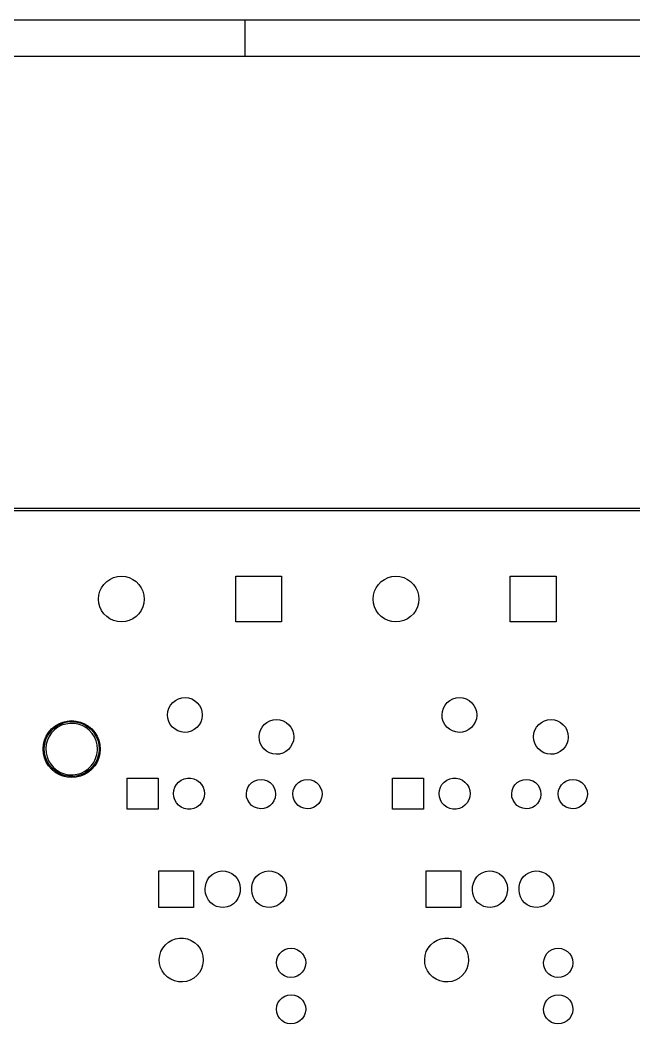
# Model space of a CAD drawing. Extents: x 10 to 287, y -200 to -10.
# Drawn here: x 47.7 to 81.2, y -64.9 to -10 of the extents above; entities that cross this region are included whole.
import ezdxf

# ---------------------------------------------------------------- set-up
doc = ezdxf.new("R2010")
doc.units = 0
doc.layers.add('BLACK', color=7, linetype='CONTINUOUS')

msp = doc.modelspace()

# ---------------------------------------------------------------- linework, layer by layer
at = {"layer": 'BLACK', "linetype": 'CONTINUOUS'}
for p, q in [((287.002, -10), (10, -10)), ((60, -12), (60, -10)), ((285.002, -12), (12, -12)), ((33.4913, -36.6809), (206.846, -36.7288)), ((206.771, -36.8788), (33.5663, -36.8309)), ((52.4254, -40.7078), (52.6039, -40.5828)), ((52.6039, -40.5828), (52.8014, -40.4907)), ((52.8014, -40.4907), (53.0118, -40.4343)), ((53.0118, -40.4343), (53.2289, -40.4153)), ((53.2289, -40.4153), (53.446, -40.4343)), ((53.446, -40.4343), (53.6564, -40.4907)), ((53.6564, -40.4907), (53.8539, -40.5828)), ((53.8539, -40.5828), (54.0324, -40.7078)), ((59.4789, -42.9153), (59.4789, -40.4153)), ((59.4789, -40.4153), (61.9789, -40.4153)), ((61.9789, -40.4153), (61.9789, -42.9153)), ((67.4254, -40.7078), (67.6039, -40.5828)), ((67.6039, -40.5828), (67.8014, -40.4907)), ((67.8014, -40.4907), (68.0118, -40.4343)), ((68.0118, -40.4343), (68.2289, -40.4153)), ((68.2289, -40.4153), (68.446, -40.4343)), ((68.446, -40.4343), (68.6564, -40.4907)), ((68.6564, -40.4907), (68.8539, -40.5828)), ((68.8539, -40.5828), (69.0324, -40.7078)), ((74.4789, -42.9153), (74.4789, -40.4153)), ((74.4789, -40.4153), (76.9789, -40.4153)), ((76.9789, -40.4153), (76.9789, -42.9153)), ((52.0543, -41.2378), (52.1464, -41.0403)), ((52.1464, -41.0403), (52.2713, -40.8619)), ((52.2713, -40.8619), (52.4254, -40.7078)), ((54.0324, -40.7078), (54.1865, -40.8619)), ((54.1865, -40.8619), (54.3114, -41.0403)), ((54.3114, -41.0403), (54.4035, -41.2378)), ((67.0543, -41.2378), (67.1464, -41.0403)), ((67.1464, -41.0403), (67.2713, -40.8619)), ((67.2713, -40.8619), (67.4254, -40.7078)), ((69.0324, -40.7078), (69.1864, -40.8619)), ((69.1864, -40.8619), (69.3114, -41.0403)), ((69.3114, -41.0403), (69.4035, -41.2378)), ((51.9789, -41.6653), (51.9979, -41.4483)), ((51.9979, -41.8824), (51.9789, -41.6653)), ((51.9979, -41.4483), (52.0543, -41.2378)), ((54.4035, -41.2378), (54.4599, -41.4483)), ((54.4599, -41.4483), (54.4789, -41.6653)), ((54.4789, -41.6653), (54.4599, -41.8824)), ((66.9789, -41.6653), (66.9979, -41.4483)), ((66.9979, -41.8824), (66.9789, -41.6653)), ((66.9979, -41.4483), (67.0543, -41.2378)), ((69.4035, -41.2378), (69.4599, -41.4483)), ((69.4599, -41.4483), (69.4789, -41.6653)), ((69.4789, -41.6653), (69.4599, -41.8824)), ((52.0543, -42.0929), (51.9979, -41.8824)), ((52.1464, -42.2903), (52.0543, -42.0929)), ((54.4035, -42.0929), (54.3114, -42.2903)), ((54.4599, -41.8824), (54.4035, -42.0929)), ((67.0543, -42.0929), (66.9979, -41.8824)), ((67.1464, -42.2903), (67.0543, -42.0929)), ((69.4035, -42.0929), (69.3114, -42.2903)), ((69.4599, -41.8824), (69.4035, -42.0929)), ((52.2713, -42.4688), (52.1464, -42.2903)), ((52.4254, -42.6229), (52.2713, -42.4688)), ((52.6039, -42.7479), (52.4254, -42.6229)), ((52.8014, -42.84), (52.6039, -42.7479)), ((53.8539, -42.7479), (53.6564, -42.84)), ((54.0324, -42.6229), (53.8539, -42.7479)), ((54.1865, -42.4688), (54.0324, -42.6229)), ((54.3114, -42.2903), (54.1865, -42.4688)), ((67.2713, -42.4688), (67.1464, -42.2903)), ((67.4254, -42.6229), (67.2713, -42.4688)), ((67.6039, -42.7479), (67.4254, -42.6229)), ((67.8014, -42.84), (67.6039, -42.7479)), ((68.8539, -42.7479), (68.6564, -42.84)), ((69.0324, -42.6229), (68.8539, -42.7479)), ((69.1864, -42.4688), (69.0324, -42.6229)), ((69.3114, -42.2903), (69.1864, -42.4688)), ((53.0118, -42.8964), (52.8014, -42.84)), ((53.2289, -42.9153), (53.0118, -42.8964)), ((53.446, -42.8964), (53.2289, -42.9153)), ((53.6564, -42.84), (53.446, -42.8964)), ((61.9789, -42.9153), (59.4789, -42.9153)), ((68.0118, -42.8964), (67.8014, -42.84)), ((68.2289, -42.9153), (68.0118, -42.8964)), ((68.446, -42.8964), (68.2289, -42.9153)), ((68.6564, -42.84), (68.446, -42.8964)), ((76.9789, -42.9153), (74.4789, -42.9153)), ((56.0353, -47.3213), (56.1798, -47.2051)), ((56.1798, -47.2051), (56.3441, -47.1192)), ((56.3441, -47.1192), (56.522, -47.0668)), ((56.522, -47.0668), (56.7066, -47.05)), ((56.7066, -47.05), (56.891, -47.0694)), ((56.891, -47.0694), (57.0681, -47.1242)), ((57.0681, -47.1242), (57.2312, -47.2124)), ((71.0353, -47.3213), (71.1798, -47.2051)), ((71.1798, -47.2051), (71.3441, -47.1192)), ((71.3441, -47.1192), (71.522, -47.0668)), ((71.522, -47.0668), (71.7066, -47.05)), ((71.7066, -47.05), (71.891, -47.0694)), ((71.891, -47.0694), (72.0681, -47.1242)), ((72.0681, -47.1242), (72.2312, -47.2124)), ((55.7708, -47.8025), (55.8268, -47.6258)), ((55.8268, -47.6258), (55.9161, -47.4633)), ((55.9161, -47.4633), (56.0353, -47.3213)), ((57.2312, -47.2124), (57.3741, -47.3306)), ((57.3741, -47.3306), (57.4913, -47.4743)), ((57.4913, -47.4743), (57.5783, -47.638)), ((57.5783, -47.638), (57.6319, -47.8155)), ((70.7708, -47.8025), (70.8268, -47.6258)), ((70.8268, -47.6258), (70.9161, -47.4633)), ((70.9161, -47.4633), (71.0353, -47.3213)), ((72.2312, -47.2124), (72.3741, -47.3306)), ((72.3741, -47.3306), (72.4913, -47.4743)), ((72.4913, -47.4743), (72.5783, -47.638)), ((72.5783, -47.638), (72.6319, -47.8155)), ((55.7501, -47.9867), (55.7708, -47.8025)), ((55.7656, -48.1715), (55.7501, -47.9867)), ((55.8167, -48.3497), (55.7656, -48.1715)), ((57.6264, -48.2105), (57.5679, -48.3864)), ((57.6496, -48.0265), (57.6264, -48.2105)), ((57.6319, -47.8155), (57.65, -48)), ((57.65, -48), (57.6496, -48.0265)), ((61.3441, -48.3192), (61.522, -48.2668)), ((61.522, -48.2668), (61.7066, -48.25)), ((61.7066, -48.25), (61.891, -48.2694)), ((61.891, -48.2694), (62.0681, -48.3242)), ((70.7501, -47.9867), (70.7708, -47.8025)), ((70.7656, -48.1715), (70.7501, -47.9867)), ((70.8167, -48.3497), (70.7656, -48.1715)), ((72.6264, -48.2105), (72.5679, -48.3864)), ((72.6496, -48.0265), (72.6264, -48.2105)), ((72.6319, -47.8155), (72.65, -48)), ((72.65, -48), (72.6496, -48.0265)), ((76.3441, -48.3192), (76.522, -48.2668)), ((76.522, -48.2668), (76.7066, -48.25)), ((76.7066, -48.25), (76.891, -48.2694)), ((76.891, -48.2694), (77.0681, -48.3242)), ((49.2508, -48.952), (49.4093, -48.7665)), ((49.349, -48.9177), (49.5188, -48.74)), ((49.4093, -48.7665), (49.5949, -48.608)), ((49.5729, -48.8118), (49.4132, -48.9788)), ((49.5188, -48.74), (49.7154, -48.5924)), ((49.7576, -48.6731), (49.5729, -48.8118)), ((49.5949, -48.608), (49.8029, -48.4805)), ((49.7154, -48.5924), (49.9335, -48.4789)), ((49.9625, -48.5664), (49.7576, -48.6731)), ((49.8029, -48.4805), (50.0283, -48.3871)), ((49.9335, -48.4789), (50.1671, -48.4025)), ((50.1821, -48.4946), (49.9625, -48.5664)), ((50.0283, -48.3871), (50.2656, -48.3302)), ((50.1671, -48.4025), (50.4101, -48.3654)), ((50.4105, -48.4597), (50.1821, -48.4946)), ((50.2656, -48.3302), (50.5089, -48.311)), ((50.4101, -48.3654), (50.6559, -48.3684)), ((50.6415, -48.4625), (50.4105, -48.4597)), ((50.5089, -48.311), (50.7521, -48.3302)), ((50.869, -48.503), (50.6415, -48.4625)), ((50.6559, -48.3684), (50.8979, -48.4115)), ((50.7521, -48.3302), (50.9894, -48.3871)), ((51.0868, -48.5801), (50.869, -48.503)), ((50.8979, -48.4115), (51.1296, -48.4935)), ((50.9894, -48.3871), (51.2148, -48.4805)), ((51.289, -48.6918), (51.0868, -48.5801)), ((51.1296, -48.4935), (51.3448, -48.6123)), ((51.2148, -48.4805), (51.4229, -48.608)), ((51.4704, -48.835), (51.289, -48.6918)), ((51.3448, -48.6123), (51.5377, -48.7647)), ((51.4229, -48.608), (51.6084, -48.7665)), ((51.6258, -49.0059), (51.4704, -48.835)), ((51.5377, -48.7647), (51.7032, -48.9465)), ((51.6084, -48.7665), (51.7669, -48.952)), ((55.9015, -48.5146), (55.8167, -48.3497)), ((56.0166, -48.6599), (55.9015, -48.5146)), ((56.1578, -48.7801), (56.0166, -48.6599)), ((56.3197, -48.8705), (56.1578, -48.7801)), ((57.209, -48.8021), (57.0435, -48.8857)), ((57.3551, -48.688), (57.209, -48.8021)), ((57.4763, -48.5476), (57.3551, -48.688)), ((57.5679, -48.3864), (57.4763, -48.5476)), ((60.7708, -49.0025), (60.8268, -48.8258)), ((60.8268, -48.8258), (60.9161, -48.6633)), ((60.9161, -48.6633), (61.0353, -48.5213)), ((61.0353, -48.5213), (61.1798, -48.4051)), ((61.1798, -48.4051), (61.3441, -48.3192)), ((62.0681, -48.3242), (62.2312, -48.4124)), ((62.2312, -48.4124), (62.3741, -48.5306)), ((62.3741, -48.5306), (62.4913, -48.6743)), ((62.4913, -48.6743), (62.5783, -48.838)), ((62.5783, -48.838), (62.6319, -49.0155)), ((70.9015, -48.5146), (70.8167, -48.3497)), ((71.0166, -48.6599), (70.9015, -48.5146)), ((71.1578, -48.7801), (71.0166, -48.6599)), ((71.3197, -48.8705), (71.1578, -48.7801)), ((72.209, -48.8021), (72.0435, -48.8857)), ((72.3551, -48.688), (72.209, -48.8021)), ((72.4763, -48.5476), (72.3551, -48.688)), ((72.5679, -48.3864), (72.4763, -48.5476)), ((75.7708, -49.0025), (75.8268, -48.8258)), ((75.8268, -48.8258), (75.9161, -48.6633)), ((75.9161, -48.6633), (76.0353, -48.5213)), ((76.0353, -48.5213), (76.1798, -48.4051)), ((76.1798, -48.4051), (76.3441, -48.3192)), ((77.0681, -48.3242), (77.2312, -48.4124)), ((77.2312, -48.4124), (77.3741, -48.5306)), ((77.3741, -48.5306), (77.4913, -48.6743)), ((77.4913, -48.6743), (77.5783, -48.838)), ((77.5783, -48.838), (77.6319, -49.0155)), ((48.973, -49.6228), (49.03, -49.3855)), ((49.03, -49.3855), (49.1234, -49.1601)), ((49.0413, -49.5806), (49.107, -49.3438)), ((49.107, -49.3438), (49.2105, -49.1208)), ((49.1234, -49.1601), (49.2508, -48.952)), ((49.1858, -49.3792), (49.124, -49.6019)), ((49.283, -49.1697), (49.1858, -49.3792)), ((49.2105, -49.1208), (49.349, -48.9177)), ((49.4132, -48.9788), (49.283, -49.1697)), ((51.7513, -49.1998), (51.6258, -49.0059)), ((51.7032, -48.9465), (51.8367, -49.1529)), ((51.8435, -49.4117), (51.7513, -49.1998)), ((51.7669, -48.952), (51.8944, -49.1601)), ((51.8367, -49.1529), (51.9347, -49.3783)), ((51.8944, -49.1601), (51.9878, -49.3855)), ((51.9347, -49.3783), (51.9946, -49.6167)), ((51.9878, -49.3855), (52.0447, -49.6228)), ((56.496, -48.9278), (56.3197, -48.8705)), ((56.6801, -48.9498), (56.496, -48.9278)), ((56.865, -48.9356), (56.6801, -48.9498)), ((57.0435, -48.8857), (56.865, -48.9356)), ((60.7501, -49.1867), (60.7708, -49.0025)), ((60.7656, -49.3715), (60.7501, -49.1867)), ((60.8167, -49.5497), (60.7656, -49.3715)), ((62.6496, -49.2265), (62.6264, -49.4105)), ((62.6319, -49.0155), (62.65, -49.2)), ((62.65, -49.2), (62.6496, -49.2265)), ((71.496, -48.9278), (71.3197, -48.8705)), ((71.6801, -48.9498), (71.496, -48.9278)), ((71.865, -48.9356), (71.6801, -48.9498)), ((72.0435, -48.8857), (71.865, -48.9356)), ((75.7501, -49.1867), (75.7708, -49.0025)), ((75.7656, -49.3715), (75.7501, -49.1867)), ((75.8167, -49.5497), (75.7656, -49.3715)), ((77.6496, -49.2265), (77.6264, -49.4105)), ((77.6319, -49.0155), (77.65, -49.2)), ((77.65, -49.2), (77.6496, -49.2265)), ((48.9539, -49.866), (48.9566, -49.8316)), ((48.973, -50.1093), (48.9539, -49.866)), ((48.9566, -49.8316), (48.973, -49.6228)), ((49.0152, -49.8251), (49.0413, -49.5806)), ((49.0293, -50.0705), (49.0152, -49.8251)), ((49.124, -49.6019), (49.0995, -49.8316)), ((49.0995, -49.8316), (49.1128, -50.0623)), ((51.8997, -49.6358), (51.8435, -49.4117)), ((51.8868, -50.164), (51.917, -49.9349)), ((51.9187, -49.866), (51.8997, -49.6358)), ((51.917, -49.9349), (51.9187, -49.866)), ((52.0129, -49.935), (51.9809, -50.1787)), ((51.9946, -49.6167), (52.0147, -49.8617)), ((52.0147, -49.8617), (52.0129, -49.935)), ((52.0447, -49.6228), (52.0639, -49.866)), ((52.0639, -49.866), (52.0447, -50.1093)), ((60.9015, -49.7146), (60.8167, -49.5497)), ((61.0166, -49.8599), (60.9015, -49.7146)), ((61.1578, -49.9801), (61.0166, -49.8599)), ((62.3551, -49.888), (62.209, -50.0021)), ((62.4763, -49.7476), (62.3551, -49.888)), ((62.5679, -49.5864), (62.4763, -49.7476)), ((62.6264, -49.4105), (62.5679, -49.5864)), ((75.9015, -49.7146), (75.8167, -49.5497)), ((76.0166, -49.8599), (75.9015, -49.7146)), ((76.1578, -49.9801), (76.0166, -49.8599)), ((77.3551, -49.888), (77.209, -50.0021)), ((77.4763, -49.7476), (77.3551, -49.888)), ((77.5679, -49.5864), (77.4763, -49.7476)), ((77.6264, -49.4105), (77.5679, -49.5864)), ((49.03, -50.3466), (48.973, -50.1093)), ((49.0834, -50.3103), (49.0293, -50.0705)), ((49.1234, -50.572), (49.03, -50.3466)), ((49.1758, -50.538), (49.0834, -50.3103)), ((49.1128, -50.0623), (49.1636, -50.2876)), ((49.1636, -50.2876), (49.2505, -50.5017)), ((49.2505, -50.5017), (49.3712, -50.6987)), ((51.7173, -50.5922), (51.8197, -50.385)), ((51.9094, -50.4139), (51.8005, -50.6343)), ((51.8197, -50.385), (51.8868, -50.164)), ((51.9878, -50.3466), (51.8944, -50.572)), ((51.9809, -50.1787), (51.9094, -50.4139)), ((52.0447, -50.1093), (51.9878, -50.3466)), ((61.3197, -50.0705), (61.1578, -49.9801)), ((61.496, -50.1278), (61.3197, -50.0705)), ((61.6801, -50.1498), (61.496, -50.1278)), ((61.865, -50.1356), (61.6801, -50.1498)), ((62.0435, -50.0857), (61.865, -50.1356)), ((62.209, -50.0021), (62.0435, -50.0857)), ((76.3197, -50.0705), (76.1578, -49.9801)), ((76.496, -50.1278), (76.3197, -50.0705)), ((76.6801, -50.1498), (76.496, -50.1278)), ((76.865, -50.1356), (76.6801, -50.1498)), ((77.0435, -50.0857), (76.865, -50.1356)), ((77.209, -50.0021), (77.0435, -50.0857)), ((49.2508, -50.78), (49.1234, -50.572)), ((49.3043, -50.7476), (49.1758, -50.538)), ((49.4093, -50.9656), (49.2508, -50.78)), ((49.4652, -50.9334), (49.3043, -50.7476)), ((49.3712, -50.6987), (49.5225, -50.8733)), ((49.5949, -51.1241), (49.4093, -50.9656)), ((49.6544, -51.0904), (49.4652, -50.9334)), ((49.5225, -50.8733), (49.7002, -51.0209)), ((49.7002, -51.0209), (49.8997, -51.1375)), ((51.2308, -51.077), (51.4188, -50.9429)), ((51.4829, -51.0074), (51.2828, -51.1501)), ((51.4188, -50.9429), (51.5825, -50.7798)), ((51.6084, -50.9656), (51.4229, -51.1241)), ((51.657, -50.8339), (51.4829, -51.0074)), ((51.5825, -50.7798), (51.7173, -50.5922)), ((51.7669, -50.78), (51.6084, -50.9656)), ((51.8005, -50.6343), (51.657, -50.8339)), ((51.8944, -50.572), (51.7669, -50.78)), ((49.8029, -51.2516), (49.5949, -51.1241)), ((49.8666, -51.2145), (49.6544, -51.0904)), ((50.0283, -51.3449), (49.8029, -51.2516)), ((50.0962, -51.3021), (49.8666, -51.2145)), ((49.8997, -51.1375), (50.1155, -51.2199)), ((50.2656, -51.4019), (50.0283, -51.3449)), ((50.3371, -51.3512), (50.0962, -51.3021)), ((50.1155, -51.2199), (50.3419, -51.2659)), ((50.5089, -51.421), (50.2656, -51.4019)), ((50.5828, -51.3602), (50.3371, -51.3512)), ((50.3419, -51.2659), (50.5728, -51.2744)), ((50.7521, -51.4019), (50.5089, -51.421)), ((50.5728, -51.2744), (50.802, -51.245)), ((50.8266, -51.3289), (50.5828, -51.3602)), ((50.9894, -51.3449), (50.7521, -51.4019)), ((50.802, -51.245), (51.0233, -51.1787)), ((51.062, -51.2583), (50.8266, -51.3289)), ((51.2148, -51.2516), (50.9894, -51.3449)), ((51.0233, -51.1787), (51.2308, -51.077)), ((51.2828, -51.1501), (51.062, -51.2583)), ((51.4229, -51.1241), (51.2148, -51.2516)), ((53.5357, -53.15), (53.5357, -51.45)), ((53.5357, -51.45), (55.2357, -51.45)), ((55.2357, -51.45), (55.2357, -53.15)), ((56.3569, -51.6683), (56.5007, -51.5639)), ((56.5007, -51.5639), (56.663, -51.4916)), ((56.663, -51.4916), (56.8368, -51.4547)), ((56.8368, -51.4547), (57.0145, -51.4547)), ((57.0145, -51.4547), (57.1884, -51.4916)), ((57.1884, -51.4916), (57.3507, -51.5639)), ((57.3507, -51.5639), (57.4945, -51.6683)), ((60.3625, -51.6946), (60.5144, -51.6011)), ((60.5144, -51.6011), (60.6832, -51.5437)), ((60.6832, -51.5437), (60.8606, -51.525)), ((60.8606, -51.525), (61.0377, -51.5461)), ((61.0377, -51.5461), (61.2057, -51.606)), ((62.9025, -51.6946), (63.0544, -51.6011)), ((63.0544, -51.6011), (63.2232, -51.5437)), ((63.2232, -51.5437), (63.4006, -51.525)), ((63.4006, -51.525), (63.5777, -51.5461)), ((63.5777, -51.5461), (63.7457, -51.606)), ((68.0439, -53.15), (68.0439, -51.45)), ((68.0439, -51.45), (69.7439, -51.45)), ((69.7439, -51.45), (69.7439, -53.15)), ((70.8651, -51.6683), (71.0089, -51.5639)), ((71.0089, -51.5639), (71.1712, -51.4916)), ((71.1712, -51.4916), (71.345, -51.4547)), ((71.345, -51.4547), (71.5227, -51.4547)), ((71.5227, -51.4547), (71.6965, -51.4916)), ((71.6965, -51.4916), (71.8589, -51.5639)), ((71.8589, -51.5639), (72.0026, -51.6683)), ((74.8625, -51.6946), (75.0144, -51.6011)), ((75.0144, -51.6011), (75.1832, -51.5437)), ((75.1832, -51.5437), (75.3606, -51.525)), ((75.3606, -51.525), (75.5377, -51.5461)), ((75.5377, -51.5461), (75.7057, -51.606)), ((77.4025, -51.6946), (77.5544, -51.6011)), ((77.5544, -51.6011), (77.7232, -51.5437)), ((77.7232, -51.5437), (77.9006, -51.525)), ((77.9006, -51.525), (78.0777, -51.5461)), ((78.0777, -51.5461), (78.2457, -51.606)), ((56.0757, -52.3), (56.0943, -52.1233)), ((56.0943, -52.1233), (56.1492, -51.9543)), ((56.1492, -51.9543), (56.238, -51.8004)), ((56.238, -51.8004), (56.3569, -51.6683)), ((57.4945, -51.6683), (57.6134, -51.8004)), ((57.6134, -51.8004), (57.7022, -51.9543)), ((57.7022, -51.9543), (57.7571, -52.1233)), ((57.7571, -52.1233), (57.7757, -52.3)), ((60.0551, -52.3138), (60.0774, -52.1369)), ((60.0774, -52.1369), (60.1384, -51.9693)), ((60.1384, -51.9693), (60.235, -51.8194)), ((60.235, -51.8194), (60.3625, -51.6946)), ((61.2057, -51.606), (61.3563, -51.7015)), ((61.3563, -51.7015), (61.482, -51.8281)), ((61.482, -51.8281), (61.5765, -51.9793)), ((61.5765, -51.9793), (61.6351, -52.1478)), ((61.6351, -52.1478), (61.655, -52.325)), ((62.5951, -52.3138), (62.6174, -52.1369)), ((62.6174, -52.1369), (62.6784, -51.9693)), ((62.6784, -51.9693), (62.775, -51.8194)), ((62.775, -51.8194), (62.9025, -51.6946)), ((63.7457, -51.606), (63.8963, -51.7015)), ((63.8963, -51.7015), (64.022, -51.8281)), ((64.022, -51.8281), (64.1165, -51.9793)), ((64.1165, -51.9793), (64.1751, -52.1478)), ((64.1751, -52.1478), (64.195, -52.325)), ((70.5839, -52.3), (70.6024, -52.1233)), ((70.6024, -52.1233), (70.6574, -51.9543)), ((70.6574, -51.9543), (70.7462, -51.8004)), ((70.7462, -51.8004), (70.8651, -51.6683)), ((72.0026, -51.6683), (72.1215, -51.8004)), ((72.1215, -51.8004), (72.2104, -51.9543)), ((72.2104, -51.9543), (72.2653, -52.1233)), ((72.2653, -52.1233), (72.2839, -52.3)), ((74.5551, -52.3138), (74.5774, -52.1369)), ((74.5774, -52.1369), (74.6384, -51.9693)), ((74.6384, -51.9693), (74.735, -51.8194)), ((74.735, -51.8194), (74.8625, -51.6946)), ((75.7057, -51.606), (75.8563, -51.7015)), ((75.8563, -51.7015), (75.982, -51.8281)), ((75.982, -51.8281), (76.0765, -51.9793)), ((76.0765, -51.9793), (76.1351, -52.1478)), ((76.1351, -52.1478), (76.155, -52.325)), ((77.0951, -52.3138), (77.1174, -52.1369)), ((77.1174, -52.1369), (77.1784, -51.9693)), ((77.1784, -51.9693), (77.275, -51.8194)), ((77.275, -51.8194), (77.4025, -51.6946)), ((78.2457, -51.606), (78.3963, -51.7015)), ((78.3963, -51.7015), (78.522, -51.8281)), ((78.522, -51.8281), (78.6165, -51.9793)), ((78.6165, -51.9793), (78.6751, -52.1478)), ((78.6751, -52.1478), (78.695, -52.325)), ((56.0943, -52.4767), (56.0757, -52.3)), ((56.1492, -52.6457), (56.0943, -52.4767)), ((56.238, -52.7996), (56.1492, -52.6457)), ((57.7022, -52.6457), (57.6134, -52.7996)), ((57.7571, -52.4767), (57.7022, -52.6457)), ((57.7757, -52.3), (57.7571, -52.4767)), ((60.0725, -52.4913), (60.0551, -52.3138)), ((60.1288, -52.6606), (60.0725, -52.4913)), ((60.2212, -52.8131), (60.1288, -52.6606)), ((61.5665, -52.6907), (61.4678, -52.8392)), ((61.6299, -52.524), (61.5665, -52.6907)), ((61.6547, -52.3473), (61.6299, -52.524)), ((61.655, -52.325), (61.6547, -52.3473)), ((62.6125, -52.4913), (62.5951, -52.3138)), ((62.6688, -52.6606), (62.6125, -52.4913)), ((62.7612, -52.8131), (62.6688, -52.6606)), ((64.1065, -52.6907), (64.0078, -52.8392)), ((64.1699, -52.524), (64.1065, -52.6907)), ((64.1947, -52.3473), (64.1699, -52.524)), ((64.195, -52.325), (64.1947, -52.3473)), ((70.6024, -52.4767), (70.5839, -52.3)), ((70.6574, -52.6457), (70.6024, -52.4767)), ((70.7462, -52.7996), (70.6574, -52.6457)), ((72.2104, -52.6457), (72.1215, -52.7996)), ((72.2653, -52.4767), (72.2104, -52.6457)), ((72.2839, -52.3), (72.2653, -52.4767)), ((74.5725, -52.4913), (74.5551, -52.3138)), ((74.6288, -52.6606), (74.5725, -52.4913)), ((74.7212, -52.8131), (74.6288, -52.6606)), ((76.0665, -52.6907), (75.9678, -52.8392)), ((76.1299, -52.524), (76.0665, -52.6907)), ((76.1547, -52.3473), (76.1299, -52.524)), ((76.155, -52.325), (76.1547, -52.3473)), ((77.1125, -52.4913), (77.0951, -52.3138)), ((77.1688, -52.6606), (77.1125, -52.4913)), ((77.2612, -52.8131), (77.1688, -52.6606)), ((78.6065, -52.6907), (78.5078, -52.8392)), ((78.6699, -52.524), (78.6065, -52.6907)), ((78.6947, -52.3473), (78.6699, -52.524)), ((78.695, -52.325), (78.6947, -52.3473)), ((55.2357, -53.15), (53.5357, -53.15)), ((56.3569, -52.9317), (56.238, -52.7996)), ((56.5007, -53.0361), (56.3569, -52.9317)), ((56.663, -53.1084), (56.5007, -53.0361)), ((56.8368, -53.1453), (56.663, -53.1084)), ((57.0145, -53.1453), (56.8368, -53.1453)), ((57.1884, -53.1084), (57.0145, -53.1453)), ((57.3507, -53.0361), (57.1884, -53.1084)), ((57.4945, -52.9317), (57.3507, -53.0361)), ((57.6134, -52.7996), (57.4945, -52.9317)), ((60.3451, -52.9414), (60.2212, -52.8131)), ((60.4943, -53.0391), (60.3451, -52.9414)), ((60.6615, -53.1012), (60.4943, -53.0391)), ((60.8382, -53.1248), (60.6615, -53.1012)), ((61.0159, -53.1087), (60.8382, -53.1248)), ((61.1855, -53.0535), (61.0159, -53.1087)), ((61.3387, -52.9622), (61.1855, -53.0535)), ((61.4678, -52.8392), (61.3387, -52.9622)), ((62.8851, -52.9414), (62.7612, -52.8131)), ((63.0343, -53.0391), (62.8851, -52.9414)), ((63.2015, -53.1012), (63.0343, -53.0391)), ((63.3782, -53.1248), (63.2015, -53.1012)), ((63.5559, -53.1087), (63.3782, -53.1248)), ((63.7255, -53.0535), (63.5559, -53.1087)), ((63.8787, -52.9622), (63.7255, -53.0535)), ((64.0078, -52.8392), (63.8787, -52.9622)), ((69.7439, -53.15), (68.0439, -53.15)), ((70.8651, -52.9317), (70.7462, -52.7996)), ((71.0089, -53.0361), (70.8651, -52.9317)), ((71.1712, -53.1084), (71.0089, -53.0361)), ((71.345, -53.1453), (71.1712, -53.1084)), ((71.5227, -53.1453), (71.345, -53.1453)), ((71.6965, -53.1084), (71.5227, -53.1453)), ((71.8589, -53.0361), (71.6965, -53.1084)), ((72.0026, -52.9317), (71.8589, -53.0361)), ((72.1215, -52.7996), (72.0026, -52.9317)), ((74.8451, -52.9414), (74.7212, -52.8131)), ((74.9943, -53.0391), (74.8451, -52.9414)), ((75.1615, -53.1012), (74.9943, -53.0391)), ((75.3382, -53.1248), (75.1615, -53.1012)), ((75.5159, -53.1087), (75.3382, -53.1248)), ((75.6855, -53.0535), (75.5159, -53.1087)), ((75.8387, -52.9622), (75.6855, -53.0535)), ((75.9678, -52.8392), (75.8387, -52.9622)), ((77.3851, -52.9414), (77.2612, -52.8131)), ((77.5343, -53.0391), (77.3851, -52.9414)), ((77.7015, -53.1012), (77.5343, -53.0391)), ((77.8782, -53.1248), (77.7015, -53.1012)), ((78.0559, -53.1087), (77.8782, -53.1248)), ((78.2255, -53.0535), (78.0559, -53.1087)), ((78.3787, -52.9622), (78.2255, -53.0535)), ((78.5078, -52.8392), (78.3787, -52.9622)), ((55.2714, -58.5296), (55.2714, -56.5296)), ((55.2714, -56.5296), (57.1764, -56.5296)), ((57.1764, -56.5296), (57.1764, -58.5296)), ((58.527, -56.5595), (58.7173, -56.5307)), ((58.7173, -56.5307), (58.9096, -56.5408)), ((58.9096, -56.5408), (59.0959, -56.5893)), ((61.067, -56.5595), (61.2573, -56.5307)), ((61.2573, -56.5307), (61.4496, -56.5408)), ((61.4496, -56.5408), (61.6359, -56.5893)), ((69.8764, -58.5296), (69.8764, -56.5296)), ((69.8764, -56.5296), (71.7814, -56.5296)), ((71.7814, -56.5296), (71.7814, -58.5296)), ((73.132, -56.5595), (73.3223, -56.5307)), ((73.3223, -56.5307), (73.5146, -56.5408)), ((73.5146, -56.5408), (73.7009, -56.5893)), ((75.672, -56.5595), (75.8623, -56.5307)), ((75.8623, -56.5307), (76.0546, -56.5408)), ((76.0546, -56.5408), (76.2409, -56.5893)), ((57.856, -57.1941), (57.9324, -57.0174)), ((57.9324, -57.0174), (58.0428, -56.8597)), ((58.0428, -56.8597), (58.1827, -56.7274)), ((58.1827, -56.7274), (58.3463, -56.626)), ((58.3463, -56.626), (58.527, -56.5595)), ((59.0959, -56.5893), (59.2686, -56.6743)), ((59.2686, -56.6743), (59.4207, -56.7923)), ((59.4207, -56.7923), (59.546, -56.9385)), ((59.546, -56.9385), (59.6393, -57.1069)), ((60.396, -57.1941), (60.4724, -57.0174)), ((60.4724, -57.0174), (60.5828, -56.8597)), ((60.5828, -56.8597), (60.7227, -56.7274)), ((60.7227, -56.7274), (60.8863, -56.626)), ((60.8863, -56.626), (61.067, -56.5595)), ((61.6359, -56.5893), (61.8086, -56.6743)), ((61.8086, -56.6743), (61.9607, -56.7923)), ((61.9607, -56.7923), (62.086, -56.9385)), ((62.086, -56.9385), (62.1793, -57.1069)), ((72.461, -57.1941), (72.5374, -57.0174)), ((72.5374, -57.0174), (72.6478, -56.8597)), ((72.6478, -56.8597), (72.7877, -56.7274)), ((72.7877, -56.7274), (72.9513, -56.626)), ((72.9513, -56.626), (73.132, -56.5595)), ((73.7009, -56.5893), (73.8736, -56.6743)), ((73.8736, -56.6743), (74.0257, -56.7923)), ((74.0257, -56.7923), (74.151, -56.9385)), ((74.151, -56.9385), (74.2443, -57.1069)), ((75.001, -57.1941), (75.0774, -57.0174)), ((75.0774, -57.0174), (75.1878, -56.8597)), ((75.1878, -56.8597), (75.3277, -56.7274)), ((75.3277, -56.7274), (75.4913, -56.626)), ((75.4913, -56.626), (75.672, -56.5595)), ((76.2409, -56.5893), (76.4136, -56.6743)), ((76.4136, -56.6743), (76.5657, -56.7923)), ((76.5657, -56.7923), (76.691, -56.9385)), ((76.691, -56.9385), (76.7843, -57.1069)), ((57.8114, -57.4821), (57.8166, -57.3825)), ((57.8114, -57.5771), (57.8114, -57.4821)), ((57.8308, -57.7686), (57.8114, -57.5771)), ((57.8166, -57.3825), (57.856, -57.1941)), ((59.6393, -57.1069), (59.6969, -57.2906)), ((59.6969, -57.2906), (59.7164, -57.4821)), ((59.7164, -57.5771), (59.7111, -57.6767)), ((59.7164, -57.4821), (59.7164, -57.5771)), ((60.3514, -57.4821), (60.3566, -57.3825)), ((60.3514, -57.5771), (60.3514, -57.4821)), ((60.3708, -57.7686), (60.3514, -57.5771)), ((60.3566, -57.3825), (60.396, -57.1941)), ((62.1793, -57.1069), (62.2369, -57.2906)), ((62.2369, -57.2906), (62.2564, -57.4821)), ((62.2564, -57.5771), (62.2511, -57.6767)), ((62.2564, -57.4821), (62.2564, -57.5771)), ((72.4164, -57.4821), (72.4216, -57.3825)), ((72.4164, -57.5771), (72.4164, -57.4821)), ((72.4358, -57.7686), (72.4164, -57.5771)), ((72.4216, -57.3825), (72.461, -57.1941)), ((74.2443, -57.1069), (74.3019, -57.2906)), ((74.3019, -57.2906), (74.3214, -57.4821)), ((74.3214, -57.5771), (74.3161, -57.6767)), ((74.3214, -57.4821), (74.3214, -57.5771)), ((74.9564, -57.4821), (74.9616, -57.3825)), ((74.9564, -57.5771), (74.9564, -57.4821)), ((74.9758, -57.7686), (74.9564, -57.5771)), ((74.9616, -57.3825), (75.001, -57.1941)), ((76.7843, -57.1069), (76.8419, -57.2906)), ((76.8419, -57.2906), (76.8614, -57.4821)), ((76.8614, -57.5771), (76.8561, -57.6767)), ((76.8614, -57.4821), (76.8614, -57.5771)), ((57.8884, -57.9523), (57.8308, -57.7686)), ((57.9817, -58.1207), (57.8884, -57.9523)), ((58.107, -58.2669), (57.9817, -58.1207)), ((59.5953, -58.0418), (59.4849, -58.1995)), ((59.6718, -57.8651), (59.5953, -58.0418)), ((59.7111, -57.6767), (59.6718, -57.8651)), ((60.4284, -57.9523), (60.3708, -57.7686)), ((60.5217, -58.1207), (60.4284, -57.9523)), ((60.647, -58.2669), (60.5217, -58.1207)), ((62.1353, -58.0418), (62.0249, -58.1995)), ((62.2118, -57.8651), (62.1353, -58.0418)), ((62.2511, -57.6767), (62.2118, -57.8651)), ((72.4934, -57.9523), (72.4358, -57.7686)), ((72.5867, -58.1207), (72.4934, -57.9523)), ((72.712, -58.2669), (72.5867, -58.1207)), ((74.2003, -58.0418), (74.0899, -58.1995)), ((74.2768, -57.8651), (74.2003, -58.0418)), ((74.3161, -57.6767), (74.2768, -57.8651)), ((75.0334, -57.9523), (74.9758, -57.7686)), ((75.1267, -58.1207), (75.0334, -57.9523)), ((75.252, -58.2669), (75.1267, -58.1207)), ((76.7403, -58.0418), (76.6299, -58.1995)), ((76.8168, -57.8651), (76.7403, -58.0418)), ((76.8561, -57.6767), (76.8168, -57.8651)), ((57.1764, -58.5296), (55.2714, -58.5296)), ((58.2591, -58.3849), (58.107, -58.2669)), ((58.4319, -58.4699), (58.2591, -58.3849)), ((58.6181, -58.5184), (58.4319, -58.4699)), ((58.8104, -58.5285), (58.6181, -58.5184)), ((59.0007, -58.4997), (58.8104, -58.5285)), ((59.1814, -58.4332), (59.0007, -58.4997)), ((59.345, -58.3318), (59.1814, -58.4332)), ((59.4849, -58.1995), (59.345, -58.3318)), ((60.7991, -58.3849), (60.647, -58.2669)), ((60.9719, -58.4699), (60.7991, -58.3849)), ((61.1581, -58.5184), (60.9719, -58.4699)), ((61.3504, -58.5285), (61.1581, -58.5184)), ((61.5407, -58.4997), (61.3504, -58.5285)), ((61.7214, -58.4332), (61.5407, -58.4997)), ((61.885, -58.3318), (61.7214, -58.4332)), ((62.0249, -58.1995), (61.885, -58.3318)), ((71.7814, -58.5296), (69.8764, -58.5296)), ((72.8641, -58.3849), (72.712, -58.2669)), ((73.0369, -58.4699), (72.8641, -58.3849)), ((73.2231, -58.5184), (73.0369, -58.4699)), ((73.4154, -58.5285), (73.2231, -58.5184)), ((73.6057, -58.4997), (73.4154, -58.5285)), ((73.7864, -58.4332), (73.6057, -58.4997)), ((73.95, -58.3318), (73.7864, -58.4332)), ((74.0899, -58.1995), (73.95, -58.3318)), ((75.4041, -58.3849), (75.252, -58.2669)), ((75.5769, -58.4699), (75.4041, -58.3849)), ((75.7631, -58.5184), (75.5769, -58.4699)), ((75.9554, -58.5285), (75.7631, -58.5184)), ((76.1457, -58.4997), (75.9554, -58.5285)), ((76.3264, -58.4332), (76.1457, -58.4997)), ((76.49, -58.3318), (76.3264, -58.4332)), ((76.6299, -58.1995), (76.49, -58.3318)), ((55.7947, -60.4292), (55.9834, -60.3169)), ((55.9834, -60.3169), (56.1894, -60.2409)), ((56.1894, -60.2409), (56.4058, -60.2037)), ((56.4058, -60.2037), (56.6254, -60.2066)), ((56.6254, -60.2066), (56.8408, -60.2494)), ((56.8408, -60.2494), (57.0448, -60.3308)), ((57.0448, -60.3308), (57.2305, -60.448)), ((70.2947, -60.4292), (70.4834, -60.3169)), ((70.4834, -60.3169), (70.6894, -60.2409)), ((70.6894, -60.2409), (70.9058, -60.2037)), ((70.9058, -60.2037), (71.1254, -60.2066)), ((71.1254, -60.2066), (71.3408, -60.2494)), ((71.3408, -60.2494), (71.5448, -60.3308)), ((71.5448, -60.3308), (71.7305, -60.448)), ((55.3913, -60.9408), (55.4936, -60.7464)), ((55.4936, -60.7464), (55.6296, -60.574)), ((55.6296, -60.574), (55.7947, -60.4292)), ((57.2305, -60.448), (57.3918, -60.597)), ((57.3918, -60.597), (57.5232, -60.773)), ((57.5232, -60.773), (57.6203, -60.97)), ((61.88, -61.0494), (62.0075, -60.9246)), ((62.0075, -60.9246), (62.1594, -60.8311)), ((62.1594, -60.8311), (62.3282, -60.7737)), ((62.3282, -60.7737), (62.5056, -60.755)), ((62.5056, -60.755), (62.6827, -60.7761)), ((62.6827, -60.7761), (62.8507, -60.836)), ((62.8507, -60.836), (63.0013, -60.9315)), ((63.0013, -60.9315), (63.127, -61.0581)), ((69.8913, -60.9408), (69.9936, -60.7464)), ((69.9936, -60.7464), (70.1296, -60.574)), ((70.1296, -60.574), (70.2947, -60.4292)), ((71.7305, -60.448), (71.8918, -60.597)), ((71.8918, -60.597), (72.0232, -60.773)), ((72.0232, -60.773), (72.1203, -60.97)), ((76.48, -61.0494), (76.6075, -60.9246)), ((76.6075, -60.9246), (76.7594, -60.8311)), ((76.7594, -60.8311), (76.9282, -60.7737)), ((76.9282, -60.7737), (77.1056, -60.755)), ((77.1056, -60.755), (77.2827, -60.7761)), ((77.2827, -60.7761), (77.4507, -60.836)), ((77.4507, -60.836), (77.6013, -60.9315)), ((77.6013, -60.9315), (77.727, -61.0581)), ((55.3004, -61.3686), (55.3262, -61.1505)), ((55.3148, -61.5877), (55.3004, -61.3686)), ((55.3262, -61.1505), (55.3913, -60.9408)), ((57.6203, -60.97), (57.6799, -61.1813)), ((57.6984, -61.4628), (57.6668, -61.6801)), ((57.6799, -61.1813), (57.7, -61.4)), ((57.7, -61.4), (57.6984, -61.4628)), ((61.7001, -61.5438), (61.7224, -61.3669)), ((61.7224, -61.3669), (61.7834, -61.1993)), ((61.7834, -61.1993), (61.88, -61.0494)), ((63.127, -61.0581), (63.2215, -61.2093)), ((63.2215, -61.2093), (63.2801, -61.3778)), ((63.2801, -61.3778), (63.3, -61.555)), ((69.8004, -61.3686), (69.8262, -61.1505)), ((69.8148, -61.5877), (69.8004, -61.3686)), ((69.8262, -61.1505), (69.8913, -60.9408)), ((72.1203, -60.97), (72.1799, -61.1813)), ((72.1984, -61.4628), (72.1668, -61.6801)), ((72.1799, -61.1813), (72.2, -61.4)), ((72.2, -61.4), (72.1984, -61.4628)), ((76.3001, -61.5438), (76.3224, -61.3669)), ((76.3224, -61.3669), (76.3834, -61.1993)), ((76.3834, -61.1993), (76.48, -61.0494)), ((77.727, -61.0581), (77.8215, -61.2093)), ((77.8215, -61.2093), (77.8801, -61.3778)), ((77.8801, -61.3778), (77.9, -61.555)), ((55.3688, -61.8006), (55.3148, -61.5877)), ((55.4608, -62), (55.3688, -61.8006)), ((55.5875, -62.1793), (55.4608, -62)), ((57.5963, -61.8881), (57.489, -62.0797)), ((57.6668, -61.6801), (57.5963, -61.8881)), ((61.7175, -61.7213), (61.7001, -61.5438)), ((61.7738, -61.8906), (61.7175, -61.7213)), ((61.8662, -62.0431), (61.7738, -61.8906)), ((63.2115, -61.9207), (63.1128, -62.0692)), ((63.2749, -61.754), (63.2115, -61.9207)), ((63.2997, -61.5773), (63.2749, -61.754)), ((63.3, -61.555), (63.2997, -61.5773)), ((69.8688, -61.8006), (69.8148, -61.5877)), ((69.9608, -62), (69.8688, -61.8006)), ((70.0875, -62.1793), (69.9608, -62)), ((72.0963, -61.8881), (71.989, -62.0797)), ((72.1668, -61.6801), (72.0963, -61.8881)), ((76.3175, -61.7213), (76.3001, -61.5438)), ((76.3738, -61.8906), (76.3175, -61.7213)), ((76.4662, -62.0431), (76.3738, -61.8906)), ((77.8115, -61.9207), (77.7128, -62.0692)), ((77.8749, -61.754), (77.8115, -61.9207)), ((77.8997, -61.5773), (77.8749, -61.754)), ((77.9, -61.555), (77.8997, -61.5773)), ((55.7448, -62.3326), (55.5875, -62.1793)), ((55.9274, -62.4546), (55.7448, -62.3326)), ((56.1292, -62.5413), (55.9274, -62.4546)), ((56.3434, -62.5897), (56.1292, -62.5413)), ((56.7801, -62.5668), (56.5628, -62.5984)), ((56.9881, -62.4963), (56.7801, -62.5668)), ((57.1797, -62.389), (56.9881, -62.4963)), ((57.3485, -62.2485), (57.1797, -62.389)), ((57.489, -62.0797), (57.3485, -62.2485)), ((61.9901, -62.1714), (61.8662, -62.0431)), ((62.1393, -62.2691), (61.9901, -62.1714)), ((62.3065, -62.3312), (62.1393, -62.2691)), ((62.4832, -62.3548), (62.3065, -62.3312)), ((62.6609, -62.3387), (62.4832, -62.3548)), ((62.8305, -62.2835), (62.6609, -62.3387)), ((62.9837, -62.1922), (62.8305, -62.2835)), ((63.1128, -62.0692), (62.9837, -62.1922)), ((70.2448, -62.3326), (70.0875, -62.1793)), ((70.4274, -62.4546), (70.2448, -62.3326)), ((70.6292, -62.5413), (70.4274, -62.4546)), ((70.8434, -62.5897), (70.6292, -62.5413)), ((71.2801, -62.5668), (71.0628, -62.5984)), ((71.4881, -62.4963), (71.2801, -62.5668)), ((71.6797, -62.389), (71.4881, -62.4963)), ((71.8485, -62.2485), (71.6797, -62.389)), ((71.989, -62.0797), (71.8485, -62.2485)), ((76.5901, -62.1714), (76.4662, -62.0431)), ((76.7393, -62.2691), (76.5901, -62.1714)), ((76.9065, -62.3312), (76.7393, -62.2691)), ((77.0832, -62.3548), (76.9065, -62.3312)), ((77.2609, -62.3387), (77.0832, -62.3548)), ((77.4305, -62.2835), (77.2609, -62.3387)), ((77.5837, -62.1922), (77.4305, -62.2835)), ((77.7128, -62.0692), (77.5837, -62.1922)), ((56.5628, -62.5984), (56.3434, -62.5897)), ((71.0628, -62.5984), (70.8434, -62.5897)), ((61.7834, -63.7393), (61.88, -63.5894)), ((61.88, -63.5894), (62.0075, -63.4646)), ((62.0075, -63.4646), (62.1594, -63.3711)), ((62.1594, -63.3711), (62.3282, -63.3137)), ((62.3282, -63.3137), (62.5056, -63.295)), ((62.5056, -63.295), (62.6827, -63.3161)), ((62.6827, -63.3161), (62.8507, -63.376)), ((62.8507, -63.376), (63.0013, -63.4715)), ((63.0013, -63.4715), (63.127, -63.5981)), ((63.127, -63.5981), (63.2215, -63.7493)), ((76.3834, -63.7393), (76.48, -63.5894)), ((76.48, -63.5894), (76.6075, -63.4646)), ((76.6075, -63.4646), (76.7594, -63.3711)), ((76.7594, -63.3711), (76.9282, -63.3137)), ((76.9282, -63.3137), (77.1056, -63.295)), ((77.1056, -63.295), (77.2827, -63.3161)), ((77.2827, -63.3161), (77.4507, -63.376)), ((77.4507, -63.376), (77.6013, -63.4715)), ((77.6013, -63.4715), (77.727, -63.5981)), ((77.727, -63.5981), (77.8215, -63.7493)), ((61.7001, -64.0838), (61.7224, -63.9069)), ((61.7175, -64.2613), (61.7001, -64.0838)), ((61.7224, -63.9069), (61.7834, -63.7393)), ((63.2215, -63.7493), (63.2801, -63.9178)), ((63.2997, -64.1173), (63.2749, -64.294)), ((63.2801, -63.9178), (63.3, -64.095)), ((63.3, -64.095), (63.2997, -64.1173)), ((76.3001, -64.0838), (76.3224, -63.9069)), ((76.3175, -64.2613), (76.3001, -64.0838)), ((76.3224, -63.9069), (76.3834, -63.7393)), ((77.8215, -63.7493), (77.8801, -63.9178)), ((77.8997, -64.1173), (77.8749, -64.294)), ((77.8801, -63.9178), (77.9, -64.095)), ((77.9, -64.095), (77.8997, -64.1173)), ((61.7738, -64.4306), (61.7175, -64.2613)), ((61.8662, -64.5831), (61.7738, -64.4306)), ((61.9901, -64.7114), (61.8662, -64.5831)), ((62.1393, -64.8091), (61.9901, -64.7114)), ((62.9837, -64.7322), (62.8305, -64.8235)), ((63.1128, -64.6092), (62.9837, -64.7322)), ((63.2115, -64.4607), (63.1128, -64.6092)), ((63.2749, -64.294), (63.2115, -64.4607)), ((76.3738, -64.4306), (76.3175, -64.2613)), ((76.4662, -64.5831), (76.3738, -64.4306)), ((76.5901, -64.7114), (76.4662, -64.5831)), ((76.7393, -64.8091), (76.5901, -64.7114)), ((77.5837, -64.7322), (77.4305, -64.8235)), ((77.7128, -64.6092), (77.5837, -64.7322)), ((77.8115, -64.4607), (77.7128, -64.6092)), ((77.8749, -64.294), (77.8115, -64.4607)), ((62.3065, -64.8712), (62.1393, -64.8091)), ((62.4832, -64.8948), (62.3065, -64.8712)), ((62.6609, -64.8787), (62.4832, -64.8948)), ((62.8305, -64.8235), (62.6609, -64.8787)), ((76.9065, -64.8712), (76.7393, -64.8091)), ((77.0832, -64.8948), (76.9065, -64.8712)), ((77.2609, -64.8787), (77.0832, -64.8948)), ((77.4305, -64.8235), (77.2609, -64.8787))]:
    msp.add_line(p, q, dxfattribs=at)

doc.saveas('drawing.dxf')
